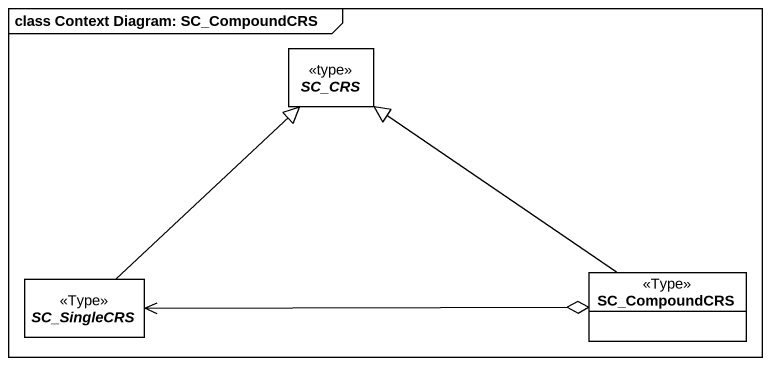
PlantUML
@startuml
mainframe class Context Diagram: SC_CompoundCRS
hide circle
hide empty members
abstract class SC_CRS <<type>>
abstract class SC_SingleCRS <<Type>>
class SC_CompoundCRS <<Type>>
SC_SingleCRS -up-|> SC_CRS
SC_SingleCRS <-right-o SC_CompoundCRS
SC_CompoundCRS -up-|> SC_CRS
@enduml
